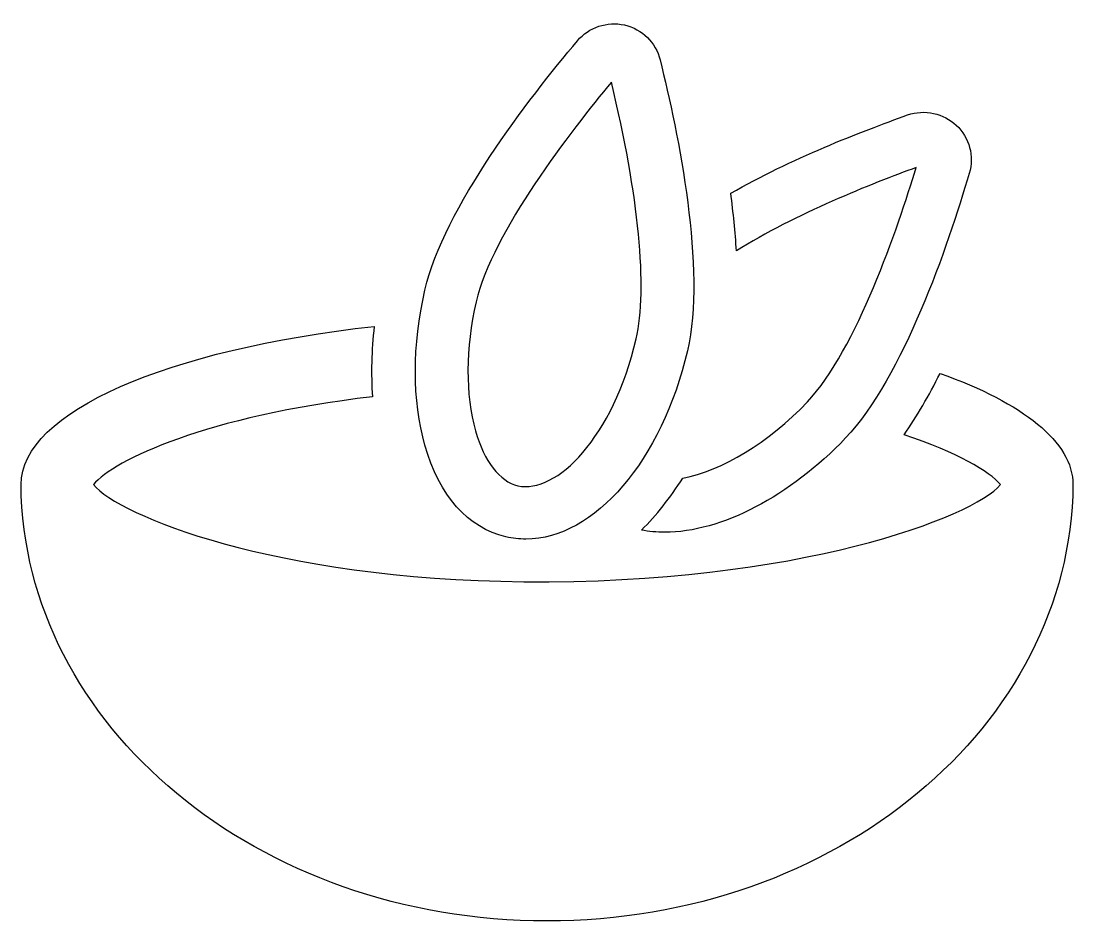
# Model space of a CAD drawing. Header units: centimetres. Extents: x -6.6 to 6.5, y -5.3 to 5.9.
import ezdxf

# ---------------------------------------------------------------- set-up
doc = ezdxf.new("R2010")
doc.units = ezdxf.units.CM
doc.header["$MEASUREMENT"] = 0
doc.layers.add('Layer 1', color=7, linetype='Continuous')

msp = doc.modelspace()

# ---------------------------------------------------------------- linework, layer by layer
at = {"layer": 'Layer 1'}
for points, knots in [([(-0.51723, -0.53795), (-0.43619, -0.55671), (-0.35255, -0.5661), (-0.26894, -0.5661), (-0.26894, -0.5661), (0.58289, -0.5661), (1.42963, 0.4214), (1.74401, 1.78213), (1.74401, 1.78213), (1.97991, 2.79863), (1.63183, 4.49083), (1.40362, 5.4088), (1.40362, 5.4088), (1.34988, 5.62549), (1.1814, 5.79186), (0.96042, 5.84433), (0.96042, 5.84433), (0.74415, 5.89338), (0.51592, 5.81618), (0.37347, 5.64727), (0.37347, 5.64727), (-0.23526, 4.92382), (-1.29145, 3.55793), (-1.52732, 2.53974), (-1.52732, 2.53974), (-1.68686, 1.85082), (-1.68686, 1.16364), (-1.52732, 0.60397), (-1.52732, 0.60397), (-1.34861, -0.02349), (-0.98986, -0.42918), (-0.51723, -0.53795)], [0, 0, 0, 0, 0.11111111, 0.11111111, 0.11111111, 0.11111111, 0.22222222, 0.22222222, 0.22222222, 0.22222222, 0.33333333, 0.33333333, 0.33333333, 0.33333333, 0.44444444, 0.44444444, 0.44444444, 0.44444444, 0.55555556, 0.55555556, 0.55555556, 0.55555556, 0.66666667, 0.66666667, 0.66666667, 0.66666667, 0.77777778, 0.77777778, 0.77777778, 0.77777778, 1, 1, 1, 1]), ([(-0.88919, 2.39215), (-0.68787, 3.26107), (0.3022, 4.53565), (0.7966, 5.13199), (0.7966, 5.13199), (1.13871, 3.72004), (1.25134, 2.55765), (1.10587, 1.93016), (1.10587, 1.93016), (0.82306, 0.7089), (0.10768, -0.01114), (-0.36921, 0.1002), (-0.36921, 0.1002), (-0.59614, 0.15267), (-0.78855, 0.40135), (-0.89732, 0.78314), (-0.89732, 0.78314), (-1.02481, 1.23145), (-1.02185, 1.81798), (-0.88919, 2.39215)], [0, 0, 0, 0, 0.16666667, 0.16666667, 0.16666667, 0.16666667, 0.33333333, 0.33333333, 0.33333333, 0.33333333, 0.5, 0.5, 0.5, 0.5, 0.66666667, 0.66666667, 0.66666667, 0.66666667, 1, 1, 1, 1]), ([(4.59475, 4.06686), (4.37126, 3.32719), (3.85423, 1.79496), (3.23913, 1.14573), (3.23913, 1.14573), (2.7573, 0.63667), (2.17175, 0.28319), (1.68528, 0.19574), (1.68528, 0.19574), (1.5314, -0.05128), (1.35841, -0.26932), (1.1713, -0.45307), (1.1713, -0.45307), (1.26351, -0.47125), (1.36045, -0.48077), (1.4616, -0.48077), (1.4616, -0.48077), (2.1646, -0.48077), (3.02793, -0.03032), (3.71516, 0.69528), (3.71516, 0.69528), (4.43435, 1.45455), (4.98974, 3.08873), (5.25678, 3.99434), (5.25678, 3.99434), (5.32118, 4.21019), (5.25935, 4.44011), (5.09597, 4.59365), (5.09597, 4.59365), (4.93685, 4.74422), (4.6997, 4.79542), (4.48939, 4.72205), (4.48939, 4.72205), (3.909, 4.51628), (3.02733, 4.17156), (2.28435, 3.74695), (2.28435, 3.74695), (2.31655, 3.50491), (2.34118, 3.26319), (2.35528, 3.02707), (2.35528, 3.02707), (3.07692, 3.48512), (4.06633, 3.87361), (4.59475, 4.06686)], [0, 0, 0, 0, 0.08333333, 0.08333333, 0.08333333, 0.08333333, 0.16666667, 0.16666667, 0.16666667, 0.16666667, 0.25, 0.25, 0.25, 0.25, 0.33333333, 0.33333333, 0.33333333, 0.33333333, 0.41666667, 0.41666667, 0.41666667, 0.41666667, 0.5, 0.5, 0.5, 0.5, 0.58333333, 0.58333333, 0.58333333, 0.58333333, 0.66666667, 0.66666667, 0.66666667, 0.66666667, 0.75, 0.75, 0.75, 0.75, 0.83333333, 0.83333333, 0.83333333, 0.83333333, 1, 1, 1, 1]), ([(4.8935, 1.50088), (4.75443, 1.22431), (4.60484, 0.96444), (4.44495, 0.73488), (4.44495, 0.73488), (5.10942, 0.51509), (5.50995, 0.27927), (5.64701, 0.11311), (5.64701, 0.11311), (5.31665, -0.28699), (3.11016, -1.13115), (-0.29344, -1.09675), (-0.29344, -1.09675), (-3.42317, -1.06513), (-5.34275, -0.2699), (-5.65893, 0.11311), (-5.65893, 0.11311), (-5.40535, 0.42087), (-4.24799, 0.96785), (-2.18109, 1.20883), (-2.18109, 1.20883), (-2.20122, 1.49151), (-2.19411, 1.78684), (-2.15929, 2.08669), (-2.15929, 2.08669), (-4.72197, 1.80284), (-6.56138, 1.02658), (-6.56167, 0.11322), (-6.56167, 0.11322), (-6.56167, 0.11317), (-6.56167, 0.11314), (-6.56167, 0.11309), (-6.56167, 0.11309), (-6.56167, 0.11306), (-6.56167, 0.11304), (-6.56167, 0.11301), (-6.56167, 0.11301), (-6.56167, 0.1129), (-6.56167, 0.11277), (-6.56167, 0.11267), (-6.56167, 0.11267), (-6.53233, -2.89522), (-3.60963, -5.32658), (-0.00619, -5.32658), (-0.00619, -5.32658), (3.59762, -5.32658), (6.51981, -2.8953), (6.54968, 0.11254), (6.54968, 0.11254), (6.54968, 0.1127), (6.54971, 0.11283), (6.54971, 0.11299), (6.54971, 0.11299), (6.54971, 0.11302), (6.54971, 0.11304), (6.54971, 0.1131), (6.54971, 0.1131), (6.54971, 0.11313), (6.54971, 0.11315), (6.54971, 0.11321), (6.54971, 0.11321), (6.54952, 0.6459), (5.92347, 1.13189), (4.8935, 1.50088)], [0, 0, 0, 0, 0.05882353, 0.05882353, 0.05882353, 0.05882353, 0.11764706, 0.11764706, 0.11764706, 0.11764706, 0.17647059, 0.17647059, 0.17647059, 0.17647059, 0.23529412, 0.23529412, 0.23529412, 0.23529412, 0.29411765, 0.29411765, 0.29411765, 0.29411765, 0.35294118, 0.35294118, 0.35294118, 0.35294118, 0.41176471, 0.41176471, 0.41176471, 0.41176471, 0.47058824, 0.47058824, 0.47058824, 0.47058824, 0.52941176, 0.52941176, 0.52941176, 0.52941176, 0.58823529, 0.58823529, 0.58823529, 0.58823529, 0.64705882, 0.64705882, 0.64705882, 0.64705882, 0.70588235, 0.70588235, 0.70588235, 0.70588235, 0.76470588, 0.76470588, 0.76470588, 0.76470588, 0.82352941, 0.82352941, 0.82352941, 0.82352941, 0.88235294, 0.88235294, 0.88235294, 0.88235294, 1, 1, 1, 1])]:
    msp.add_open_spline(points, degree=3, knots=knots, dxfattribs=at)

doc.saveas('drawing.dxf')
